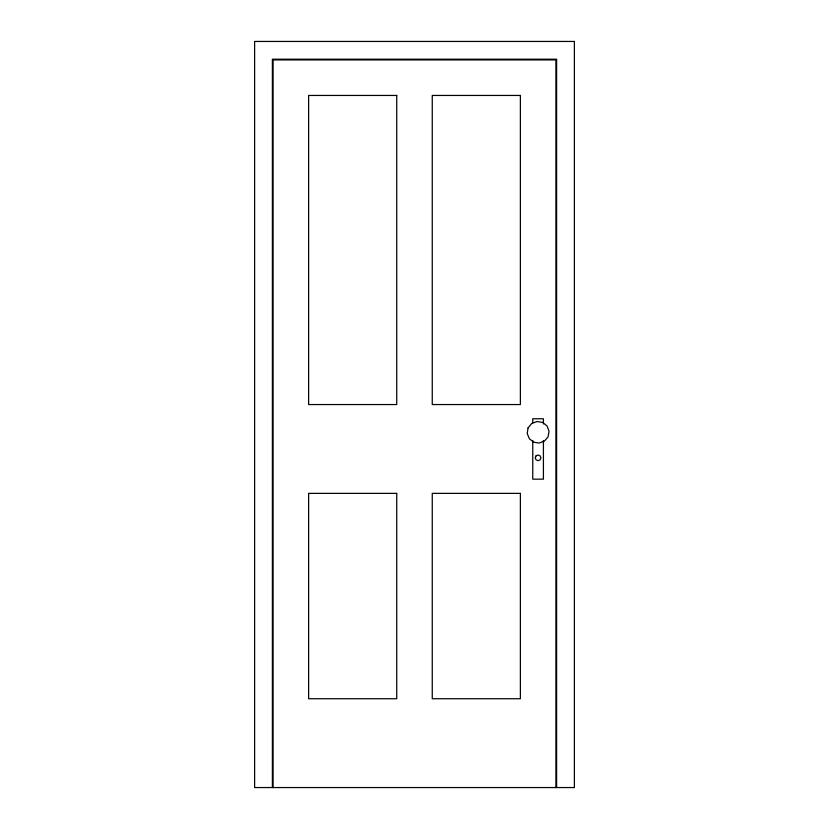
<?xml version="1.0" encoding="UTF-8"?>
<svg xmlns="http://www.w3.org/2000/svg" width="829" height="829" viewBox="0 0 829 829"><rect width="100%" height="100%" fill="white"/><g stroke="black" fill="none" stroke-linecap="round" stroke-linejoin="round"><path stroke-width="1.24" d="M556.611 787.55L556.611 59.211L272.389 59.211L272.389 787.55M555.907 787.55L555.907 59.926L273.093 59.926L273.093 787.55M543.42 423.899L543.42 418.759L532.757 418.759L532.757 422.614M543.42 440.613L543.42 479.162L532.757 479.162L532.757 440.613M528.063 427.909L527.213 433.526L529.379 438.779L533.886 442.209L538.974 443.059L544.352 441.194L548.073 436.873L549.057 431.256L547.026 425.951L542.591 422.407L536.985 421.526L531.669 423.515L528.063 427.909M536.073 455.836L535.244 457.846L536.073 459.857L538.083 460.686L540.093 459.857L540.933 457.846L540.093 455.836L538.083 455.007L536.073 455.836M574.383 41.45L254.617 41.45L254.617 787.55L574.383 787.55L574.383 41.45M396.739 95.449L308.626 95.449L308.626 404.552L396.739 404.552L396.739 95.449M520.374 95.449L432.261 95.449L432.261 404.552L520.374 404.552L520.374 95.449M396.739 493.369L308.626 493.369L308.626 698.733L396.739 698.733L396.739 493.369M520.374 493.369L432.261 493.369L432.261 698.733L520.374 698.733L520.374 493.369"/></g></svg>
